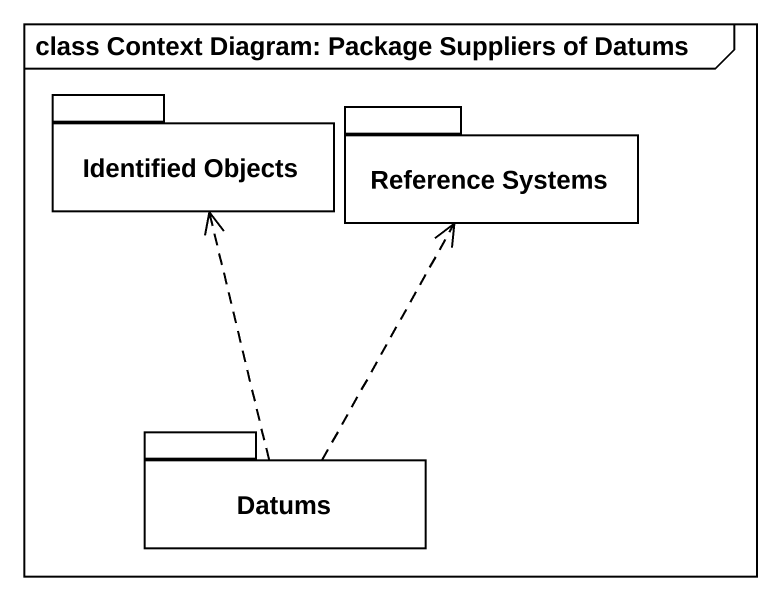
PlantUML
@startuml
mainframe class Context Diagram: Package Suppliers of Datums
package "Identified Objects" as Identified_Objects {
}
package "Reference Systems" as Reference_Systems {
}
package Datums {
}
Datums .up.> Identified_Objects
Datums .up.> Reference_Systems
@enduml
